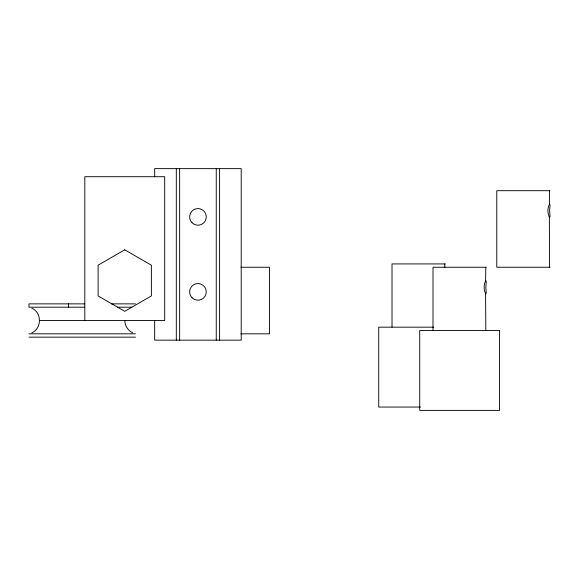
<?xml version="1.0" encoding="UTF-8"?>
<svg xmlns="http://www.w3.org/2000/svg" width="579" height="579" viewBox="0 0 579 579"><rect width="100%" height="100%" fill="white"/><g stroke="black" fill="none" stroke-linecap="round" stroke-linejoin="round"><path stroke-width="0.87" d="M216.257 340.148L216.257 168.634M219.586 340.148L219.586 168.634M31.845 308.202C41.963 312.551 41.963 328.474 31.845 332.824M549.594 190.694L549.37 204.235C547.416 208.252 547.416 213.079 549.37 217.096L549.594 267.252M485.81 267.252L485.586 280.793C483.631 284.81 483.631 289.638 485.586 293.654L485.81 330.5M549.594 217.32L550.05 216.314L549.623 210.662L550.05 205.009L549.594 204.011M485.81 293.879L486.266 292.88L485.839 287.227L486.266 281.575L485.81 280.569M550.05 190.694L496.789 190.694L496.789 267.252L550.05 267.252M445.28 263.923L392.019 263.923L392.019 327.171M240.835 267.252L269.503 267.252L269.503 333.822L240.835 333.822M486.266 267.252L433.005 267.252L433.005 330.5M84.795 303.866L28.95 303.866L28.95 307.196L84.795 307.196M111.385 303.866L135.464 303.866M117.32 307.196L131.882 307.196M39.604 320.513L164.689 320.513L164.689 176.711L84.802 176.711L84.802 320.513M433.541 327.171L378.731 327.171L378.731 407.059L420.426 407.059M28.95 333.822L135.464 333.822M28.95 337.152L135.464 337.152M132.577 332.824C127.937 330.566 124.854 325.673 124.818 320.513M444.824 263.923L444.824 267.476M179.642 168.634L179.642 340.148M176.313 168.634L176.313 340.148M154.673 176.761L154.673 168.634L241.219 168.634L241.219 340.148L154.673 340.148L154.673 320.288M68.423 303.866L68.423 307.196M124.746 249.817L98.119 265.189L98.119 295.941L124.746 311.314L151.372 295.941L151.372 265.189L124.746 249.817M499.554 330.5L419.724 330.5L419.724 410.388L499.554 410.388L499.554 330.5M192.062 297.765A8.323 8.323 0 0 0 205.986 294.038A8.323 8.323 0 0 0 195.796 283.84A8.323 8.323 0 0 0 192.062 297.765M192.062 222.763A8.323 8.323 0 0 0 205.986 219.036A8.323 8.323 0 0 0 195.796 208.845A8.323 8.323 0 0 0 192.062 222.763"/></g></svg>
